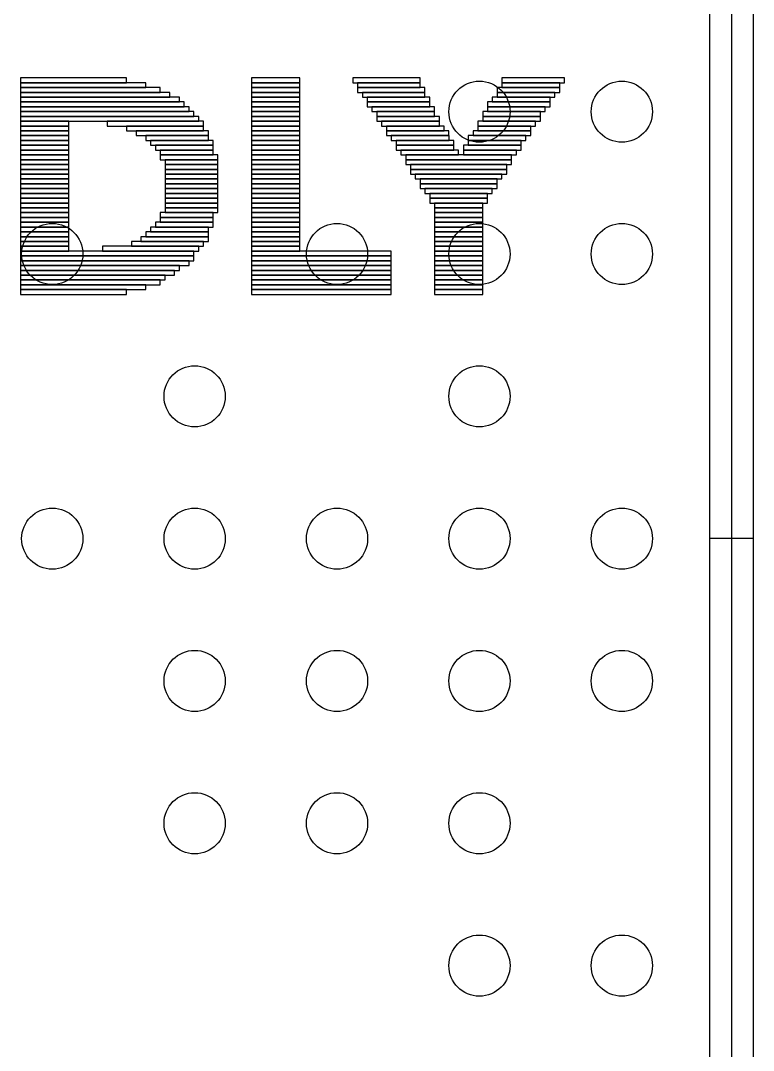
# Model space of a CAD drawing. Header units: millimetres. Extents: x -2.6 to 45, y -0.9 to 40.2.
# Drawn here: x 18.119 to 21.466, y 23.146 to 27.851 of the extents above; entities that cross this region are included whole.
import ezdxf

# ---------------------------------------------------------------- set-up
doc = ezdxf.new("R2010")
doc.units = ezdxf.units.MM
doc.header["$MEASUREMENT"] = 0
for name, color, linetype in [('BOT', 11, 'Continuous'), ('SILK-BOT', 8, 'Continuous'), ('SILK-TOP', 12, 'Continuous')]:
    doc.layers.add(name, color=color, linetype=linetype)

msp = doc.modelspace()

# ---------------------------------------------------------------- linework, layer by layer
at = {"layer": 'BOT'}
for centre in [(20.2146, 27.4347), (20.8649, 27.4347), (18.2639, 26.7845), (19.5644, 26.7845), (20.2146, 26.7845), (20.8649, 26.7845), (18.9141, 26.1342), (20.2146, 26.1342), (18.2639, 25.484), (18.9141, 25.484), (19.5644, 25.484), (20.2146, 25.484), (20.8649, 25.484), (18.9141, 24.8338), (19.5644, 24.8338), (20.2146, 24.8338), (20.8649, 24.8338), (18.9141, 24.1835), (19.5644, 24.1835), (20.2146, 24.1835), (20.2146, 23.5333), (20.8649, 23.5333)]:
    msp.add_circle(centre, 0.1397, dxfattribs=at)
at = {"layer": 'SILK-BOT'}
for p, q in [((21.2649, 32.4842), (21.2649, 18.4838)), ((21.3652, 32.4842), (21.3652, 18.4838)), ((21.4656, 18.4838), (21.4656, 32.4842)), ((21.4656, 25.484), (21.2649, 25.484))]:
    msp.add_line(p, q, dxfattribs=at)
at = {"layer": 'SILK-TOP'}
for points in [[(18.1197, 27.5669), (18.6031, 27.5669), (18.6031, 27.5889), (18.1197, 27.5889), (18.1197, 27.5669)], [(19.1745, 27.5669), (19.3943, 27.5669), (19.3943, 27.5889), (19.1745, 27.5889), (19.1745, 27.5669)], [(19.6361, 27.5669), (19.9439, 27.5669), (19.9439, 27.5889), (19.6361, 27.5889), (19.6361, 27.5669)], [(20.3173, 27.5669), (20.603, 27.5669), (20.603, 27.5889), (20.3173, 27.5889), (20.3173, 27.5669)], [(18.1196, 27.5449), (18.691, 27.5449), (18.691, 27.5669), (18.1196, 27.5669), (18.1196, 27.5449)], [(18.1196, 27.523), (18.757, 27.523), (18.757, 27.545), (18.1196, 27.545), (18.1196, 27.523)], [(19.1745, 27.5449), (19.3943, 27.5449), (19.3943, 27.5669), (19.1745, 27.5669), (19.1745, 27.5449)], [(19.1745, 27.523), (19.3943, 27.523), (19.3943, 27.545), (19.1745, 27.545), (19.1745, 27.523)], [(19.6581, 27.5449), (19.9437, 27.5449), (19.9437, 27.5669), (19.6581, 27.5669), (19.6581, 27.5449)], [(19.6581, 27.523), (19.9657, 27.523), (19.9657, 27.545), (19.6581, 27.545), (19.6581, 27.523)], [(20.2954, 27.523), (20.5811, 27.523), (20.5811, 27.545), (20.2954, 27.545), (20.2954, 27.523)], [(20.3175, 27.5449), (20.5811, 27.5449), (20.5811, 27.5669), (20.3175, 27.5669), (20.3175, 27.5449)], [(18.1195, 27.479), (18.8449, 27.479), (18.8449, 27.501), (18.1195, 27.501), (18.1195, 27.479)], [(18.1196, 27.457), (18.8667, 27.457), (18.8667, 27.479), (18.1196, 27.479), (18.1196, 27.457)], [(18.1197, 27.501), (18.8009, 27.501), (18.8009, 27.523), (18.1197, 27.523), (18.1197, 27.501)], [(19.1745, 27.501), (19.3943, 27.501), (19.3943, 27.523), (19.1745, 27.523), (19.1745, 27.501)], [(19.1745, 27.479), (19.3943, 27.479), (19.3943, 27.501), (19.1745, 27.501), (19.1745, 27.479)], [(19.1745, 27.457), (19.3943, 27.457), (19.3943, 27.479), (19.1745, 27.479), (19.1745, 27.457)], [(19.6801, 27.501), (19.9657, 27.501), (19.9657, 27.523), (19.6801, 27.523), (19.6801, 27.501)], [(19.7021, 27.479), (19.9876, 27.479), (19.9876, 27.501), (19.7021, 27.501), (19.7021, 27.479)], [(19.7021, 27.457), (19.9876, 27.457), (19.9876, 27.479), (19.7021, 27.479), (19.7021, 27.457)], [(20.2516, 27.457), (20.5373, 27.457), (20.5373, 27.479), (20.2516, 27.479), (20.2516, 27.457)], [(20.2733, 27.479), (20.5372, 27.479), (20.5372, 27.501), (20.2733, 27.501), (20.2733, 27.479)], [(20.2954, 27.501), (20.5591, 27.501), (20.5591, 27.523), (20.2954, 27.523), (20.2954, 27.501)], [(18.1196, 27.435), (18.8888, 27.435), (18.8888, 27.457), (18.1196, 27.457), (18.1196, 27.435)], [(18.1196, 27.4131), (18.9108, 27.4131), (18.9108, 27.4351), (18.1196, 27.4351), (18.1196, 27.4131)], [(19.1745, 27.435), (19.3943, 27.435), (19.3943, 27.457), (19.1745, 27.457), (19.1745, 27.435)], [(19.1745, 27.4131), (19.3943, 27.4131), (19.3943, 27.4351), (19.1745, 27.4351), (19.1745, 27.4131)], [(19.724, 27.435), (20.0097, 27.435), (20.0097, 27.457), (19.724, 27.457), (19.724, 27.435)], [(19.7459, 27.4131), (20.0097, 27.4131), (20.0097, 27.4351), (19.7459, 27.4351), (19.7459, 27.4131)], [(20.2295, 27.4131), (20.4932, 27.4131), (20.4932, 27.4351), (20.2295, 27.4351), (20.2295, 27.4131)], [(20.2515, 27.435), (20.5153, 27.435), (20.5153, 27.457), (20.2515, 27.457), (20.2515, 27.435)], [(18.1196, 27.3911), (18.9328, 27.3911), (18.9328, 27.4131), (18.1196, 27.4131), (18.1196, 27.3911)], [(18.1196, 27.3691), (18.3394, 27.3691), (18.3394, 27.3911), (18.1196, 27.3911), (18.1196, 27.3691)], [(18.5152, 27.3691), (18.9548, 27.3691), (18.9548, 27.3911), (18.5152, 27.3911), (18.5152, 27.3691)], [(19.1745, 27.3911), (19.3943, 27.3911), (19.3943, 27.4131), (19.1745, 27.4131), (19.1745, 27.3911)], [(19.1745, 27.3691), (19.3943, 27.3691), (19.3943, 27.3911), (19.1745, 27.3911), (19.1745, 27.3691)], [(19.7461, 27.3911), (20.0317, 27.3911), (20.0317, 27.4131), (19.7461, 27.4131), (19.7461, 27.3911)], [(19.7679, 27.3691), (20.0317, 27.3691), (20.0317, 27.3911), (19.7679, 27.3911), (19.7679, 27.3691)], [(20.2075, 27.3691), (20.4713, 27.3691), (20.4713, 27.3911), (20.2075, 27.3911), (20.2075, 27.3691)], [(20.2295, 27.3911), (20.4932, 27.3911), (20.4932, 27.4131), (20.2295, 27.4131), (20.2295, 27.3911)], [(18.1196, 27.3471), (18.3394, 27.3471), (18.3394, 27.3691), (18.1196, 27.3691), (18.1196, 27.3471)], [(18.1196, 27.3252), (18.3394, 27.3252), (18.3394, 27.3472), (18.1196, 27.3472), (18.1196, 27.3252)], [(18.6031, 27.3471), (18.9549, 27.3471), (18.9549, 27.3691), (18.6031, 27.3691), (18.6031, 27.3471)], [(18.6471, 27.3252), (18.9767, 27.3252), (18.9767, 27.3472), (18.6471, 27.3472), (18.6471, 27.3252)], [(19.1745, 27.3471), (19.3943, 27.3471), (19.3943, 27.3691), (19.1745, 27.3691), (19.1745, 27.3471)], [(19.1745, 27.3252), (19.3943, 27.3252), (19.3943, 27.3472), (19.1745, 27.3472), (19.1745, 27.3252)], [(19.7899, 27.3471), (20.0537, 27.3471), (20.0537, 27.3691), (19.7899, 27.3691), (19.7899, 27.3471)], [(19.7899, 27.3252), (20.0755, 27.3252), (20.0755, 27.3472), (19.7899, 27.3472), (19.7899, 27.3252)], [(20.1855, 27.3252), (20.4493, 27.3252), (20.4493, 27.3472), (20.1855, 27.3472), (20.1855, 27.3252)], [(20.2075, 27.3471), (20.4493, 27.3471), (20.4493, 27.3691), (20.2075, 27.3691), (20.2075, 27.3471)], [(18.1196, 27.3032), (18.3394, 27.3032), (18.3394, 27.3252), (18.1196, 27.3252), (18.1196, 27.3032)], [(18.1196, 27.2812), (18.3394, 27.2812), (18.3394, 27.3032), (18.1196, 27.3032), (18.1196, 27.2812)], [(18.6911, 27.3032), (18.9767, 27.3032), (18.9767, 27.3252), (18.6911, 27.3252), (18.6911, 27.3032)], [(18.7128, 27.2812), (18.9985, 27.2812), (18.9985, 27.3032), (18.7128, 27.3032), (18.7128, 27.2812)], [(19.1745, 27.3032), (19.3943, 27.3032), (19.3943, 27.3252), (19.1745, 27.3252), (19.1745, 27.3032)], [(19.1745, 27.2812), (19.3943, 27.2812), (19.3943, 27.3032), (19.1745, 27.3032), (19.1745, 27.2812)], [(19.812, 27.3032), (20.0757, 27.3032), (20.0757, 27.3252), (19.812, 27.3252), (19.812, 27.3032)], [(19.8339, 27.2812), (20.0976, 27.2812), (20.0976, 27.3032), (19.8339, 27.3032), (19.8339, 27.2812)], [(20.1637, 27.3032), (20.4272, 27.3032), (20.4272, 27.3252), (20.1637, 27.3252), (20.1637, 27.3032)], [(20.1637, 27.2812), (20.4054, 27.2812), (20.4054, 27.3032), (20.1637, 27.3032), (20.1637, 27.2812)], [(18.1196, 27.2592), (18.3394, 27.2592), (18.3394, 27.2812), (18.1196, 27.2812), (18.1196, 27.2592)], [(18.1196, 27.2372), (18.3394, 27.2372), (18.3394, 27.2592), (18.1196, 27.2592), (18.1196, 27.2372)], [(18.735, 27.2592), (18.9986, 27.2592), (18.9986, 27.2812), (18.735, 27.2812), (18.735, 27.2592)], [(18.7569, 27.2372), (18.9986, 27.2372), (18.9986, 27.2592), (18.7569, 27.2592), (18.7569, 27.2372)], [(19.1745, 27.2592), (19.3943, 27.2592), (19.3943, 27.2812), (19.1745, 27.2812), (19.1745, 27.2592)], [(19.1745, 27.2372), (19.3943, 27.2372), (19.3943, 27.2592), (19.1745, 27.2592), (19.1745, 27.2372)], [(19.8339, 27.2592), (20.0976, 27.2592), (20.0976, 27.2812), (19.8339, 27.2812), (19.8339, 27.2592)], [(19.8558, 27.2372), (20.1195, 27.2372), (20.1195, 27.2592), (19.8558, 27.2592), (19.8558, 27.2372)], [(20.1414, 27.2592), (20.4053, 27.2592), (20.4053, 27.2812), (20.1414, 27.2812), (20.1414, 27.2592)], [(20.1416, 27.2372), (20.3834, 27.2372), (20.3834, 27.2592), (20.1416, 27.2592), (20.1416, 27.2372)], [(18.1196, 27.2153), (18.3394, 27.2153), (18.3394, 27.2373), (18.1196, 27.2373), (18.1196, 27.2153)], [(18.1196, 27.1933), (18.3394, 27.1933), (18.3394, 27.2153), (18.1196, 27.2153), (18.1196, 27.1933)], [(18.7571, 27.2153), (19.0207, 27.2153), (19.0207, 27.2373), (18.7571, 27.2373), (18.7571, 27.2153)], [(18.7789, 27.1933), (19.0207, 27.1933), (19.0207, 27.2153), (18.7789, 27.2153), (18.7789, 27.1933)], [(19.1745, 27.2153), (19.3943, 27.2153), (19.3943, 27.2373), (19.1745, 27.2373), (19.1745, 27.2153)], [(19.1745, 27.1933), (19.3943, 27.1933), (19.3943, 27.2153), (19.1745, 27.2153), (19.1745, 27.1933)], [(19.8778, 27.2153), (20.3614, 27.2153), (20.3614, 27.2373), (19.8778, 27.2373), (19.8778, 27.2153)], [(19.8778, 27.1933), (20.3614, 27.1933), (20.3614, 27.2153), (19.8778, 27.2153), (19.8778, 27.1933)], [(18.1196, 27.1713), (18.3394, 27.1713), (18.3394, 27.1933), (18.1196, 27.1933), (18.1196, 27.1713)], [(18.1196, 27.1493), (18.3394, 27.1493), (18.3394, 27.1713), (18.1196, 27.1713), (18.1196, 27.1493)], [(18.1196, 27.1274), (18.3394, 27.1274), (18.3394, 27.1494), (18.1196, 27.1494), (18.1196, 27.1274)], [(18.7789, 27.1713), (19.0207, 27.1713), (19.0207, 27.1933), (18.7789, 27.1933), (18.7789, 27.1713)], [(18.7789, 27.1493), (19.0207, 27.1493), (19.0207, 27.1713), (18.7789, 27.1713), (18.7789, 27.1493)], [(18.7789, 27.1274), (19.0207, 27.1274), (19.0207, 27.1494), (18.7789, 27.1494), (18.7789, 27.1274)], [(19.1745, 27.1713), (19.3943, 27.1713), (19.3943, 27.1933), (19.1745, 27.1933), (19.1745, 27.1713)], [(19.1745, 27.1493), (19.3943, 27.1493), (19.3943, 27.1713), (19.1745, 27.1713), (19.1745, 27.1493)], [(19.1745, 27.1274), (19.3943, 27.1274), (19.3943, 27.1494), (19.1745, 27.1494), (19.1745, 27.1274)], [(19.8998, 27.1713), (20.3394, 27.1713), (20.3394, 27.1933), (19.8998, 27.1933), (19.8998, 27.1713)], [(19.8998, 27.1493), (20.3394, 27.1493), (20.3394, 27.1713), (19.8998, 27.1713), (19.8998, 27.1493)], [(19.9218, 27.1274), (20.3174, 27.1274), (20.3174, 27.1494), (19.9218, 27.1494), (19.9218, 27.1274)], [(18.1196, 27.1054), (18.3394, 27.1054), (18.3394, 27.1274), (18.1196, 27.1274), (18.1196, 27.1054)], [(18.1196, 27.0834), (18.3394, 27.0834), (18.3394, 27.1054), (18.1196, 27.1054), (18.1196, 27.0834)], [(18.7789, 27.1054), (19.0207, 27.1054), (19.0207, 27.1274), (18.7789, 27.1274), (18.7789, 27.1054)], [(18.7789, 27.0834), (19.0207, 27.0834), (19.0207, 27.1054), (18.7789, 27.1054), (18.7789, 27.0834)], [(19.1745, 27.1054), (19.3943, 27.1054), (19.3943, 27.1274), (19.1745, 27.1274), (19.1745, 27.1054)], [(19.1745, 27.0834), (19.3943, 27.0834), (19.3943, 27.1054), (19.1745, 27.1054), (19.1745, 27.0834)], [(19.9438, 27.1054), (20.2954, 27.1054), (20.2954, 27.1274), (19.9438, 27.1274), (19.9438, 27.1054)], [(19.9438, 27.0834), (20.2954, 27.0834), (20.2954, 27.1054), (19.9438, 27.1054), (19.9438, 27.0834)], [(18.1196, 27.0614), (18.3394, 27.0614), (18.3394, 27.0834), (18.1196, 27.0834), (18.1196, 27.0614)], [(18.1196, 27.0394), (18.3394, 27.0394), (18.3394, 27.0614), (18.1196, 27.0614), (18.1196, 27.0394)], [(18.7789, 27.0614), (19.0207, 27.0614), (19.0207, 27.0834), (18.7789, 27.0834), (18.7789, 27.0614)], [(18.7789, 27.0394), (19.0207, 27.0394), (19.0207, 27.0614), (18.7789, 27.0614), (18.7789, 27.0394)], [(19.1745, 27.0614), (19.3943, 27.0614), (19.3943, 27.0834), (19.1745, 27.0834), (19.1745, 27.0614)], [(19.1745, 27.0394), (19.3943, 27.0394), (19.3943, 27.0614), (19.1745, 27.0614), (19.1745, 27.0394)], [(19.9657, 27.0614), (20.2732, 27.0614), (20.2732, 27.0834), (19.9657, 27.0834), (19.9657, 27.0614)], [(19.9876, 27.0394), (20.2515, 27.0394), (20.2515, 27.0614), (19.9876, 27.0614), (19.9876, 27.0394)], [(18.1196, 27.0175), (18.3394, 27.0175), (18.3394, 27.0395), (18.1196, 27.0395), (18.1196, 27.0175)], [(18.1196, 26.9955), (18.3394, 26.9955), (18.3394, 27.0175), (18.1196, 27.0175), (18.1196, 26.9955)], [(18.7789, 27.0175), (19.0207, 27.0175), (19.0207, 27.0395), (18.7789, 27.0395), (18.7789, 27.0175)], [(18.7789, 26.9955), (19.0207, 26.9955), (19.0207, 27.0175), (18.7789, 27.0175), (18.7789, 26.9955)], [(19.1745, 27.0175), (19.3943, 27.0175), (19.3943, 27.0395), (19.1745, 27.0395), (19.1745, 27.0175)], [(19.1745, 26.9955), (19.3943, 26.9955), (19.3943, 27.0175), (19.1745, 27.0175), (19.1745, 26.9955)], [(19.9876, 27.0175), (20.2515, 27.0175), (20.2515, 27.0395), (19.9876, 27.0395), (19.9876, 27.0175)], [(20.0097, 26.9955), (20.2295, 26.9955), (20.2295, 27.0175), (20.0097, 27.0175), (20.0097, 26.9955)], [(18.1196, 26.9735), (18.3394, 26.9735), (18.3394, 26.9955), (18.1196, 26.9955), (18.1196, 26.9735)], [(18.1196, 26.9515), (18.3394, 26.9515), (18.3394, 26.9735), (18.1196, 26.9735), (18.1196, 26.9515)], [(18.7569, 26.9515), (18.9986, 26.9515), (18.9986, 26.9735), (18.7569, 26.9735), (18.7569, 26.9515)], [(18.7789, 26.9735), (19.0207, 26.9735), (19.0207, 26.9955), (18.7789, 26.9955), (18.7789, 26.9735)], [(19.1745, 26.9735), (19.3943, 26.9735), (19.3943, 26.9955), (19.1745, 26.9955), (19.1745, 26.9735)], [(19.1745, 26.9515), (19.3943, 26.9515), (19.3943, 26.9735), (19.1745, 26.9735), (19.1745, 26.9515)], [(20.0097, 26.9735), (20.2295, 26.9735), (20.2295, 26.9955), (20.0097, 26.9955), (20.0097, 26.9735)], [(20.0097, 26.9515), (20.2295, 26.9515), (20.2295, 26.9735), (20.0097, 26.9735), (20.0097, 26.9515)], [(18.1196, 26.9295), (18.3394, 26.9295), (18.3394, 26.9515), (18.1196, 26.9515), (18.1196, 26.9295)], [(18.1196, 26.9076), (18.3394, 26.9076), (18.3394, 26.9296), (18.1196, 26.9296), (18.1196, 26.9076)], [(18.735, 26.9076), (18.9986, 26.9076), (18.9986, 26.9296), (18.735, 26.9296), (18.735, 26.9076)], [(18.7569, 26.9295), (18.9986, 26.9295), (18.9986, 26.9515), (18.7569, 26.9515), (18.7569, 26.9295)], [(19.1745, 26.9295), (19.3943, 26.9295), (19.3943, 26.9515), (19.1745, 26.9515), (19.1745, 26.9295)], [(19.1745, 26.9076), (19.3943, 26.9076), (19.3943, 26.9296), (19.1745, 26.9296), (19.1745, 26.9076)], [(20.0097, 26.9295), (20.2295, 26.9295), (20.2295, 26.9515), (20.0097, 26.9515), (20.0097, 26.9295)], [(20.0097, 26.9076), (20.2295, 26.9076), (20.2295, 26.9296), (20.0097, 26.9296), (20.0097, 26.9076)], [(18.1196, 26.8856), (18.3394, 26.8856), (18.3394, 26.9076), (18.1196, 26.9076), (18.1196, 26.8856)], [(18.1196, 26.8636), (18.3394, 26.8636), (18.3394, 26.8856), (18.1196, 26.8856), (18.1196, 26.8636)], [(18.6911, 26.8636), (18.9767, 26.8636), (18.9767, 26.8856), (18.6911, 26.8856), (18.6911, 26.8636)], [(18.7131, 26.8856), (18.9767, 26.8856), (18.9767, 26.9076), (18.7131, 26.9076), (18.7131, 26.8856)], [(19.1745, 26.8856), (19.3943, 26.8856), (19.3943, 26.9076), (19.1745, 26.9076), (19.1745, 26.8856)], [(19.1745, 26.8636), (19.3943, 26.8636), (19.3943, 26.8856), (19.1745, 26.8856), (19.1745, 26.8636)], [(20.0097, 26.8856), (20.2295, 26.8856), (20.2295, 26.9076), (20.0097, 26.9076), (20.0097, 26.8856)], [(20.0097, 26.8636), (20.2295, 26.8636), (20.2295, 26.8856), (20.0097, 26.8856), (20.0097, 26.8636)], [(18.1196, 26.8416), (18.3394, 26.8416), (18.3394, 26.8636), (18.1196, 26.8636), (18.1196, 26.8416)], [(18.1196, 26.8197), (18.3394, 26.8197), (18.3394, 26.8417), (18.1196, 26.8417), (18.1196, 26.8197)], [(18.1196, 26.7977), (18.3394, 26.7977), (18.3394, 26.8197), (18.1196, 26.8197), (18.1196, 26.7977)], [(18.4932, 26.7977), (18.9328, 26.7977), (18.9328, 26.8197), (18.4932, 26.8197), (18.4932, 26.7977)], [(18.6252, 26.8197), (18.9549, 26.8197), (18.9549, 26.8417), (18.6252, 26.8417), (18.6252, 26.8197)], [(18.6691, 26.8416), (18.9767, 26.8416), (18.9767, 26.8636), (18.6691, 26.8636), (18.6691, 26.8416)], [(19.1745, 26.8416), (19.3943, 26.8416), (19.3943, 26.8636), (19.1745, 26.8636), (19.1745, 26.8416)], [(19.1745, 26.8197), (19.3943, 26.8197), (19.3943, 26.8417), (19.1745, 26.8417), (19.1745, 26.8197)], [(19.1745, 26.7977), (19.3943, 26.7977), (19.3943, 26.8197), (19.1745, 26.8197), (19.1745, 26.7977)], [(20.0097, 26.8416), (20.2295, 26.8416), (20.2295, 26.8636), (20.0097, 26.8636), (20.0097, 26.8416)], [(20.0097, 26.8197), (20.2295, 26.8197), (20.2295, 26.8417), (20.0097, 26.8417), (20.0097, 26.8197)], [(20.0097, 26.7977), (20.2295, 26.7977), (20.2295, 26.8197), (20.0097, 26.8197), (20.0097, 26.7977)], [(18.1196, 26.7757), (18.9108, 26.7757), (18.9108, 26.7977), (18.1196, 26.7977), (18.1196, 26.7757)], [(18.1196, 26.7537), (18.9108, 26.7537), (18.9108, 26.7757), (18.1196, 26.7757), (18.1196, 26.7537)], [(19.1745, 26.7757), (19.8119, 26.7757), (19.8119, 26.7977), (19.1745, 26.7977), (19.1745, 26.7757)], [(19.1745, 26.7537), (19.8119, 26.7537), (19.8119, 26.7757), (19.1745, 26.7757), (19.1745, 26.7537)], [(20.0097, 26.7757), (20.2295, 26.7757), (20.2295, 26.7977), (20.0097, 26.7977), (20.0097, 26.7757)], [(20.0097, 26.7537), (20.2295, 26.7537), (20.2295, 26.7757), (20.0097, 26.7757), (20.0097, 26.7537)], [(18.1195, 26.7098), (18.8449, 26.7098), (18.8449, 26.7318), (18.1195, 26.7318), (18.1195, 26.7098)], [(18.1196, 26.7317), (18.8888, 26.7317), (18.8888, 26.7537), (18.1196, 26.7537), (18.1196, 26.7317)], [(19.1745, 26.7317), (19.8119, 26.7317), (19.8119, 26.7537), (19.1745, 26.7537), (19.1745, 26.7317)], [(19.1745, 26.7098), (19.8119, 26.7098), (19.8119, 26.7318), (19.1745, 26.7318), (19.1745, 26.7098)], [(20.0097, 26.7317), (20.2295, 26.7317), (20.2295, 26.7537), (20.0097, 26.7537), (20.0097, 26.7317)], [(20.0097, 26.7098), (20.2295, 26.7098), (20.2295, 26.7318), (20.0097, 26.7318), (20.0097, 26.7098)], [(18.1197, 26.6878), (18.8229, 26.6878), (18.8229, 26.7098), (18.1197, 26.7098), (18.1197, 26.6878)], [(18.1197, 26.6658), (18.779, 26.6658), (18.779, 26.6878), (18.1197, 26.6878), (18.1197, 26.6658)], [(19.1745, 26.6878), (19.8119, 26.6878), (19.8119, 26.7098), (19.1745, 26.7098), (19.1745, 26.6878)], [(19.1745, 26.6658), (19.8119, 26.6658), (19.8119, 26.6878), (19.1745, 26.6878), (19.1745, 26.6658)], [(20.0097, 26.6878), (20.2295, 26.6878), (20.2295, 26.7098), (20.0097, 26.7098), (20.0097, 26.6878)], [(20.0097, 26.6658), (20.2295, 26.6658), (20.2295, 26.6878), (20.0097, 26.6878), (20.0097, 26.6658)], [(18.1196, 26.6438), (18.757, 26.6438), (18.757, 26.6658), (18.1196, 26.6658), (18.1196, 26.6438)], [(18.1196, 26.6218), (18.691, 26.6218), (18.691, 26.6438), (18.1196, 26.6438), (18.1196, 26.6218)], [(19.1745, 26.6438), (19.8119, 26.6438), (19.8119, 26.6658), (19.1745, 26.6658), (19.1745, 26.6438)], [(19.1745, 26.6218), (19.8119, 26.6218), (19.8119, 26.6438), (19.1745, 26.6438), (19.1745, 26.6218)], [(20.0097, 26.6438), (20.2295, 26.6438), (20.2295, 26.6658), (20.0097, 26.6658), (20.0097, 26.6438)], [(20.0097, 26.6218), (20.2295, 26.6218), (20.2295, 26.6438), (20.0097, 26.6438), (20.0097, 26.6218)], [(18.1197, 26.5999), (18.6031, 26.5999), (18.6031, 26.6219), (18.1197, 26.6219), (18.1197, 26.5999)], [(19.1745, 26.5999), (19.8119, 26.5999), (19.8119, 26.6219), (19.1745, 26.6219), (19.1745, 26.5999)], [(20.0097, 26.5999), (20.2295, 26.5999), (20.2295, 26.6219), (20.0097, 26.6219), (20.0097, 26.5999)]]:
    msp.add_lwpolyline(points, dxfattribs=at)

doc.saveas('drawing.dxf')
